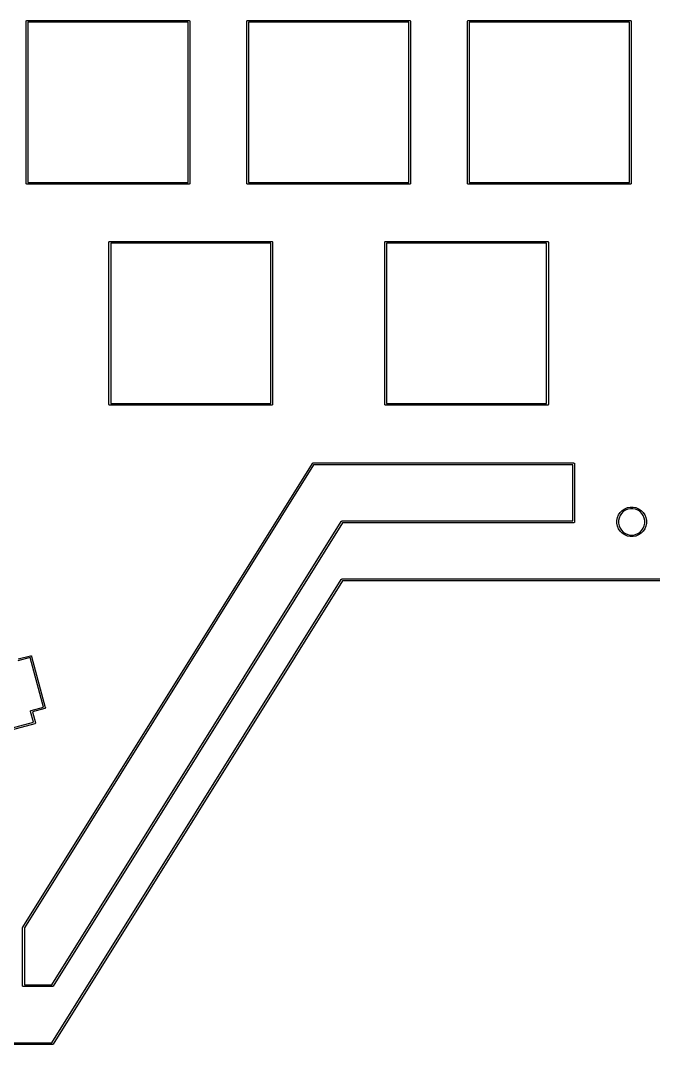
# Model space of a CAD drawing. Extents: x 22 to 393, y -205 to -25.
# Drawn here: x 247.2 to 301.9, y -205.1 to -116.8 of the extents above; entities that cross this region are included whole.
import ezdxf

# ---------------------------------------------------------------- set-up
doc = ezdxf.new("R2010")
doc.units = 0
doc.layers.add('BLACK', color=7, linetype='CONTINUOUS')

msp = doc.modelspace()

# ---------------------------------------------------------------- linework, layer by layer
at = {"layer": 'BLACK', "linetype": 'CONTINUOUS'}
for p, q in [((247.732, -116.84), (247.734, -116.825)), ((247.733, -116.844), (247.732, -116.84)), ((247.733, -130.806), (247.733, -116.844)), ((247.734, -116.825), (247.738, -116.811)), ((247.738, -116.811), (247.745, -116.797)), ((247.745, -116.797), (247.755, -116.786)), ((247.755, -116.786), (247.766, -116.776)), ((247.766, -116.776), (247.779, -116.769)), ((247.779, -116.769), (247.794, -116.765)), ((247.794, -116.765), (247.805, -116.764)), ((247.805, -116.764), (247.809, -116.763)), ((247.809, -116.763), (247.812, -116.764)), ((247.812, -116.764), (261.775, -116.764)), ((247.885, -116.916), (247.885, -130.734)), ((261.703, -116.916), (247.885, -116.916)), ((261.703, -130.734), (261.703, -116.916)), ((261.775, -116.764), (261.779, -116.763)), ((261.779, -116.763), (261.782, -116.764)), ((261.782, -116.764), (261.794, -116.765)), ((261.794, -116.765), (261.808, -116.769)), ((261.808, -116.769), (261.821, -116.776)), ((261.821, -116.776), (261.833, -116.786)), ((261.833, -116.786), (261.842, -116.797)), ((261.842, -116.797), (261.849, -116.811)), ((261.849, -116.811), (261.854, -116.825)), ((261.854, -116.825), (261.855, -116.84)), ((261.855, -116.84), (261.855, -116.844)), ((261.855, -116.844), (261.855, -130.806)), ((266.782, -116.84), (266.784, -116.825)), ((266.783, -116.844), (266.782, -116.84)), ((266.783, -130.806), (266.783, -116.844)), ((266.784, -116.825), (266.788, -116.811)), ((266.788, -116.811), (266.795, -116.797)), ((266.795, -116.797), (266.805, -116.786)), ((266.805, -116.786), (266.816, -116.776)), ((266.816, -116.776), (266.829, -116.769)), ((266.829, -116.769), (266.844, -116.765)), ((266.844, -116.765), (266.855, -116.764)), ((266.855, -116.764), (266.859, -116.763)), ((266.859, -116.763), (266.862, -116.764)), ((266.862, -116.764), (280.825, -116.764)), ((266.935, -116.916), (266.935, -130.734)), ((280.753, -116.916), (266.935, -116.916)), ((280.753, -130.734), (280.753, -116.916)), ((280.825, -116.764), (280.829, -116.763)), ((280.829, -116.763), (280.832, -116.764)), ((280.832, -116.764), (280.844, -116.765)), ((280.844, -116.765), (280.858, -116.769)), ((280.858, -116.769), (280.871, -116.776)), ((280.871, -116.776), (280.883, -116.786)), ((280.883, -116.786), (280.892, -116.797)), ((280.892, -116.797), (280.899, -116.811)), ((280.899, -116.811), (280.904, -116.825)), ((280.904, -116.825), (280.905, -116.84)), ((280.905, -116.84), (280.905, -116.844)), ((280.905, -116.844), (280.905, -130.806)), ((285.832, -116.84), (285.834, -116.825)), ((285.833, -116.844), (285.832, -116.84)), ((285.833, -130.806), (285.833, -116.844)), ((285.834, -116.825), (285.838, -116.811)), ((285.838, -116.811), (285.845, -116.797)), ((285.845, -116.797), (285.855, -116.786)), ((285.855, -116.786), (285.866, -116.776)), ((285.866, -116.776), (285.879, -116.769)), ((285.879, -116.769), (285.894, -116.765)), ((285.894, -116.765), (285.905, -116.764)), ((285.905, -116.764), (285.909, -116.763)), ((285.909, -116.763), (285.912, -116.764)), ((285.912, -116.764), (299.875, -116.764)), ((285.985, -116.916), (285.985, -130.734)), ((299.803, -116.916), (285.985, -116.916)), ((299.803, -130.734), (299.803, -116.916)), ((299.875, -116.764), (299.879, -116.763)), ((299.879, -116.763), (299.882, -116.764)), ((299.882, -116.764), (299.894, -116.765)), ((299.894, -116.765), (299.908, -116.769)), ((299.908, -116.769), (299.921, -116.776)), ((299.921, -116.776), (299.933, -116.786)), ((299.933, -116.786), (299.942, -116.797)), ((299.942, -116.797), (299.949, -116.811)), ((299.949, -116.811), (299.954, -116.825)), ((299.954, -116.825), (299.955, -116.84)), ((299.955, -116.84), (299.955, -116.844)), ((299.955, -116.844), (299.955, -130.806)), ((247.732, -130.81), (247.733, -130.806)), ((247.734, -130.825), (247.732, -130.81)), ((247.738, -130.839), (247.734, -130.825)), ((247.745, -130.853), (247.738, -130.839)), ((247.755, -130.864), (247.745, -130.853)), ((247.766, -130.874), (247.755, -130.864)), ((247.779, -130.881), (247.766, -130.874)), ((247.794, -130.885), (247.779, -130.881)), ((247.809, -130.887), (247.794, -130.885)), ((247.812, -130.886), (247.809, -130.887)), ((261.775, -130.886), (247.812, -130.886)), ((247.885, -130.734), (261.703, -130.734)), ((261.779, -130.887), (261.775, -130.886)), ((261.782, -130.886), (261.779, -130.887)), ((261.794, -130.885), (261.782, -130.886)), ((261.808, -130.881), (261.794, -130.885)), ((261.821, -130.874), (261.808, -130.881)), ((261.833, -130.864), (261.821, -130.874)), ((261.842, -130.853), (261.833, -130.864)), ((261.849, -130.839), (261.842, -130.853)), ((261.854, -130.825), (261.849, -130.839)), ((261.855, -130.81), (261.854, -130.825)), ((261.855, -130.806), (261.855, -130.81)), ((266.782, -130.81), (266.783, -130.806)), ((266.784, -130.825), (266.782, -130.81)), ((266.788, -130.839), (266.784, -130.825)), ((266.795, -130.853), (266.788, -130.839)), ((266.805, -130.864), (266.795, -130.853)), ((266.816, -130.874), (266.805, -130.864)), ((266.829, -130.881), (266.816, -130.874)), ((266.844, -130.885), (266.829, -130.881)), ((266.859, -130.887), (266.844, -130.885)), ((266.862, -130.886), (266.859, -130.887)), ((280.825, -130.886), (266.862, -130.886)), ((266.935, -130.734), (280.753, -130.734)), ((280.829, -130.887), (280.825, -130.886)), ((280.832, -130.886), (280.829, -130.887)), ((280.844, -130.885), (280.832, -130.886)), ((280.858, -130.881), (280.844, -130.885)), ((280.871, -130.874), (280.858, -130.881)), ((280.883, -130.864), (280.871, -130.874)), ((280.892, -130.853), (280.883, -130.864)), ((280.899, -130.839), (280.892, -130.853)), ((280.904, -130.825), (280.899, -130.839)), ((280.905, -130.81), (280.904, -130.825)), ((280.905, -130.806), (280.905, -130.81)), ((285.832, -130.81), (285.833, -130.806)), ((285.834, -130.825), (285.832, -130.81)), ((285.838, -130.839), (285.834, -130.825)), ((285.845, -130.853), (285.838, -130.839)), ((285.855, -130.864), (285.845, -130.853)), ((285.866, -130.874), (285.855, -130.864)), ((285.879, -130.881), (285.866, -130.874)), ((285.894, -130.885), (285.879, -130.881)), ((285.909, -130.887), (285.894, -130.885)), ((285.912, -130.886), (285.909, -130.887)), ((299.875, -130.886), (285.912, -130.886)), ((285.985, -130.734), (299.803, -130.734)), ((299.879, -130.887), (299.875, -130.886)), ((299.882, -130.886), (299.879, -130.887)), ((299.894, -130.885), (299.882, -130.886)), ((299.908, -130.881), (299.894, -130.885)), ((299.921, -130.874), (299.908, -130.881)), ((299.933, -130.864), (299.921, -130.874)), ((299.942, -130.853), (299.933, -130.864)), ((299.949, -130.839), (299.942, -130.853)), ((299.954, -130.825), (299.949, -130.839)), ((299.955, -130.81), (299.954, -130.825)), ((299.955, -130.806), (299.955, -130.81)), ((254.876, -135.89), (254.877, -135.875)), ((254.876, -135.894), (254.876, -135.89)), ((254.876, -149.856), (254.876, -135.894)), ((254.877, -135.875), (254.882, -135.861)), ((254.882, -135.861), (254.889, -135.847)), ((254.889, -135.847), (254.898, -135.836)), ((254.898, -135.836), (254.91, -135.826)), ((254.91, -135.826), (254.923, -135.819)), ((254.923, -135.819), (254.938, -135.815)), ((254.938, -135.815), (254.949, -135.814)), ((254.949, -135.814), (254.952, -135.813)), ((254.952, -135.813), (254.956, -135.814)), ((254.956, -135.814), (268.919, -135.814)), ((255.029, -135.966), (255.029, -149.784)), ((268.846, -135.966), (255.029, -135.966)), ((268.846, -149.784), (268.846, -135.966)), ((268.919, -135.814), (268.923, -135.813)), ((268.923, -135.813), (268.926, -135.814)), ((268.926, -135.814), (268.937, -135.815)), ((268.937, -135.815), (268.952, -135.819)), ((268.952, -135.819), (268.965, -135.826)), ((268.965, -135.826), (268.977, -135.836)), ((268.977, -135.836), (268.986, -135.847)), ((268.986, -135.847), (268.993, -135.861)), ((268.993, -135.861), (268.998, -135.875)), ((268.998, -135.875), (268.999, -135.89)), ((268.999, -135.89), (268.999, -135.894)), ((268.999, -135.894), (268.999, -149.856)), ((278.688, -135.89), (278.69, -135.875)), ((278.689, -135.894), (278.688, -135.89)), ((278.689, -149.856), (278.689, -135.894)), ((278.69, -135.875), (278.694, -135.861)), ((278.694, -135.861), (278.701, -135.847)), ((278.701, -135.847), (278.711, -135.836)), ((278.711, -135.836), (278.722, -135.826)), ((278.722, -135.826), (278.736, -135.819)), ((278.736, -135.819), (278.75, -135.815)), ((278.75, -135.815), (278.761, -135.814)), ((278.761, -135.814), (278.765, -135.813)), ((278.765, -135.813), (278.769, -135.814)), ((278.769, -135.814), (292.731, -135.814)), ((278.841, -135.966), (278.841, -149.784)), ((292.659, -135.966), (278.841, -135.966)), ((292.659, -149.784), (292.659, -135.966)), ((292.731, -135.814), (292.735, -135.813)), ((292.735, -135.813), (292.739, -135.814)), ((292.739, -135.814), (292.75, -135.815)), ((292.75, -135.815), (292.764, -135.819)), ((292.764, -135.819), (292.778, -135.826)), ((292.778, -135.826), (292.789, -135.836)), ((292.789, -135.836), (292.799, -135.847)), ((292.799, -135.847), (292.806, -135.861)), ((292.806, -135.861), (292.81, -135.875)), ((292.81, -135.875), (292.812, -135.89)), ((292.812, -135.89), (292.811, -135.894)), ((292.811, -135.894), (292.811, -149.856)), ((254.876, -149.86), (254.876, -149.856)), ((254.877, -149.875), (254.876, -149.86)), ((254.882, -149.889), (254.877, -149.875)), ((254.889, -149.903), (254.882, -149.889)), ((254.898, -149.914), (254.889, -149.903)), ((254.91, -149.924), (254.898, -149.914)), ((254.923, -149.931), (254.91, -149.924)), ((254.938, -149.935), (254.923, -149.931)), ((254.952, -149.937), (254.938, -149.935)), ((254.956, -149.936), (254.952, -149.937)), ((268.919, -149.936), (254.956, -149.936)), ((255.029, -149.784), (268.846, -149.784)), ((268.923, -149.937), (268.919, -149.936)), ((268.926, -149.936), (268.923, -149.937)), ((268.937, -149.935), (268.926, -149.936)), ((268.952, -149.931), (268.937, -149.935)), ((268.965, -149.924), (268.952, -149.931)), ((268.977, -149.914), (268.965, -149.924)), ((268.986, -149.903), (268.977, -149.914)), ((268.993, -149.889), (268.986, -149.903)), ((268.998, -149.875), (268.993, -149.889)), ((268.999, -149.86), (268.998, -149.875)), ((268.999, -149.856), (268.999, -149.86)), ((278.688, -149.86), (278.689, -149.856)), ((278.69, -149.875), (278.688, -149.86)), ((278.694, -149.889), (278.69, -149.875)), ((278.701, -149.903), (278.694, -149.889)), ((278.711, -149.914), (278.701, -149.903)), ((278.722, -149.924), (278.711, -149.914)), ((278.736, -149.931), (278.722, -149.924)), ((278.75, -149.935), (278.736, -149.931)), ((278.765, -149.937), (278.75, -149.935)), ((278.769, -149.936), (278.765, -149.937)), ((292.731, -149.936), (278.769, -149.936)), ((278.841, -149.784), (292.659, -149.784)), ((292.735, -149.937), (292.731, -149.936)), ((292.739, -149.936), (292.735, -149.937)), ((292.75, -149.935), (292.739, -149.936)), ((292.764, -149.931), (292.75, -149.935)), ((292.778, -149.924), (292.764, -149.931)), ((292.789, -149.914), (292.778, -149.924)), ((292.799, -149.903), (292.789, -149.914)), ((292.806, -149.889), (292.799, -149.903)), ((292.81, -149.875), (292.806, -149.889)), ((292.812, -149.86), (292.81, -149.875)), ((292.811, -149.856), (292.812, -149.86)), ((247.439, -194.956), (272.435, -154.962)), ((272.542, -155.075), (247.575, -195.022)), ((272.435, -154.962), (272.437, -154.958)), ((272.437, -154.958), (272.441, -154.953)), ((272.441, -154.953), (272.445, -154.948)), ((272.445, -154.948), (272.446, -154.948)), ((272.446, -154.948), (272.447, -154.947)), ((272.447, -154.947), (272.452, -154.943)), ((272.452, -154.943), (272.456, -154.939)), ((272.456, -154.939), (272.457, -154.938)), ((272.457, -154.938), (272.458, -154.937)), ((272.458, -154.937), (272.464, -154.934)), ((272.464, -154.934), (272.469, -154.931)), ((272.469, -154.931), (272.47, -154.931)), ((272.47, -154.931), (272.471, -154.93)), ((272.471, -154.93), (272.477, -154.929)), ((272.477, -154.929), (272.483, -154.927)), ((272.483, -154.927), (272.484, -154.926)), ((272.484, -154.926), (272.485, -154.926)), ((272.485, -154.926), (272.492, -154.925)), ((272.492, -154.925), (272.498, -154.925)), ((272.498, -154.925), (272.503, -154.925)), ((272.503, -154.925), (294.996, -154.925)), ((294.925, -155.075), (272.542, -155.075)), ((294.925, -159.925), (294.925, -155.075)), ((294.996, -154.925), (295, -154.925)), ((295, -154.925), (295.015, -154.926)), ((295.015, -154.926), (295.029, -154.93)), ((295.029, -154.93), (295.042, -154.937)), ((295.042, -154.937), (295.053, -154.947)), ((295.053, -154.947), (295.063, -154.958)), ((295.063, -154.958), (295.07, -154.971)), ((295.07, -154.971), (295.074, -154.985)), ((295.074, -154.985), (295.075, -155)), ((295.075, -155), (295.075, -155.004)), ((295.075, -155.004), (295.075, -159.996)), ((299.188, -159.011), (299.397, -158.871)), ((299.397, -158.871), (299.628, -158.775)), ((299.669, -158.909), (299.463, -158.995)), ((299.628, -158.775), (299.875, -158.726)), ((299.888, -158.865), (299.669, -158.909)), ((299.875, -158.726), (300.125, -158.726)), ((300.112, -158.865), (299.888, -158.865)), ((300.331, -158.909), (300.112, -158.865)), ((300.125, -158.726), (300.372, -158.775)), ((300.537, -158.995), (300.331, -158.909)), ((300.372, -158.775), (300.603, -158.871)), ((300.603, -158.871), (300.812, -159.011)), ((298.726, -159.875), (298.775, -159.628)), ((298.775, -159.628), (298.871, -159.397)), ((298.909, -159.669), (298.865, -159.888)), ((298.871, -159.397), (299.011, -159.188)), ((298.995, -159.463), (298.909, -159.669)), ((299.119, -159.277), (298.995, -159.463)), ((299.011, -159.188), (299.188, -159.011)), ((299.277, -159.119), (299.119, -159.277)), ((299.463, -158.995), (299.277, -159.119)), ((300.723, -159.119), (300.537, -158.995)), ((300.881, -159.277), (300.723, -159.119)), ((300.812, -159.011), (300.989, -159.188)), ((301.005, -159.463), (300.881, -159.277)), ((300.989, -159.188), (301.129, -159.397)), ((301.091, -159.669), (301.005, -159.463)), ((301.135, -159.888), (301.091, -159.669)), ((301.129, -159.397), (301.225, -159.628)), ((301.225, -159.628), (301.274, -159.875)), ((249.958, -199.925), (274.935, -159.962)), ((275.042, -160.075), (250.065, -200.038)), ((274.935, -159.962), (274.937, -159.958)), ((274.937, -159.958), (274.941, -159.953)), ((274.941, -159.953), (274.945, -159.948)), ((274.945, -159.948), (274.946, -159.948)), ((274.946, -159.948), (274.947, -159.947)), ((274.947, -159.947), (274.952, -159.943)), ((274.952, -159.943), (274.956, -159.939)), ((274.956, -159.939), (274.957, -159.938)), ((274.957, -159.938), (274.958, -159.937)), ((274.958, -159.937), (274.964, -159.934)), ((274.964, -159.934), (274.969, -159.931)), ((274.969, -159.931), (274.97, -159.931)), ((274.97, -159.931), (274.971, -159.93)), ((274.971, -159.93), (274.977, -159.929)), ((274.977, -159.929), (274.983, -159.927)), ((274.983, -159.927), (274.984, -159.926)), ((274.984, -159.926), (274.985, -159.926)), ((274.985, -159.926), (274.992, -159.925)), ((274.992, -159.925), (274.998, -159.925)), ((274.998, -159.925), (275.003, -159.925)), ((275.003, -159.925), (294.925, -159.925)), ((294.996, -160.075), (275.042, -160.075)), ((295, -160.075), (294.996, -160.075)), ((295.004, -160.075), (295, -160.075)), ((295.015, -160.074), (295.004, -160.075)), ((295.029, -160.07), (295.015, -160.074)), ((295.042, -160.063), (295.029, -160.07)), ((295.053, -160.053), (295.042, -160.063)), ((295.063, -160.042), (295.053, -160.053)), ((295.07, -160.029), (295.063, -160.042)), ((295.074, -160.015), (295.07, -160.029)), ((295.075, -160), (295.074, -160.015)), ((295.075, -159.996), (295.075, -160)), ((298.726, -160.125), (298.726, -159.875)), ((298.775, -160.372), (298.726, -160.125)), ((298.871, -160.603), (298.775, -160.372)), ((298.865, -159.888), (298.865, -160.112)), ((298.865, -160.112), (298.909, -160.331)), ((299.011, -160.812), (298.871, -160.603)), ((298.909, -160.331), (298.995, -160.537)), ((298.995, -160.537), (299.119, -160.723)), ((299.119, -160.723), (299.277, -160.881)), ((300.723, -160.881), (300.881, -160.723)), ((300.881, -160.723), (301.005, -160.537)), ((301.129, -160.603), (300.989, -160.812)), ((301.005, -160.537), (301.091, -160.331)), ((301.091, -160.331), (301.135, -160.112)), ((301.225, -160.372), (301.129, -160.603)), ((301.135, -160.112), (301.135, -159.888)), ((301.274, -160.125), (301.225, -160.372)), ((301.274, -159.875), (301.274, -160.125)), ((299.188, -160.989), (299.011, -160.812)), ((299.397, -161.129), (299.188, -160.989)), ((299.277, -160.881), (299.463, -161.005)), ((299.628, -161.225), (299.397, -161.129)), ((299.463, -161.005), (299.669, -161.091)), ((299.875, -161.274), (299.628, -161.225)), ((299.669, -161.091), (299.888, -161.135)), ((300.125, -161.274), (299.875, -161.274)), ((299.888, -161.135), (300.112, -161.135)), ((300.112, -161.135), (300.331, -161.091)), ((300.372, -161.225), (300.125, -161.274)), ((300.331, -161.091), (300.537, -161.005)), ((300.603, -161.129), (300.372, -161.225)), ((300.537, -161.005), (300.723, -160.881)), ((300.812, -160.989), (300.603, -161.129)), ((300.989, -160.812), (300.812, -160.989)), ((249.958, -204.925), (274.935, -164.962)), ((275.042, -165.075), (250.065, -205.038)), ((274.935, -164.962), (274.937, -164.958)), ((274.937, -164.958), (274.941, -164.953)), ((274.941, -164.953), (274.945, -164.948)), ((274.945, -164.948), (274.946, -164.948)), ((274.946, -164.948), (274.947, -164.947)), ((274.947, -164.947), (274.952, -164.943)), ((274.952, -164.943), (274.956, -164.939)), ((274.956, -164.939), (274.957, -164.938)), ((274.957, -164.938), (274.958, -164.937)), ((274.958, -164.937), (274.964, -164.934)), ((274.964, -164.934), (274.969, -164.931)), ((274.969, -164.931), (274.97, -164.931)), ((274.97, -164.931), (274.971, -164.93)), ((274.971, -164.93), (274.977, -164.929)), ((274.977, -164.929), (274.983, -164.927)), ((274.983, -164.927), (274.984, -164.926)), ((274.984, -164.926), (274.985, -164.926)), ((274.985, -164.926), (274.992, -164.925)), ((274.992, -164.925), (274.998, -164.925)), ((274.998, -164.925), (275.003, -164.925)), ((275.003, -164.925), (387.497, -164.925)), ((387.504, -165.075), (275.042, -165.075)), ((248.077, -171.711), (247.025, -171.993)), ((247.056, -171.827), (248.107, -171.545)), ((249.221, -175.98), (248.077, -171.711)), ((248.107, -171.545), (248.111, -171.544)), ((248.111, -171.544), (248.123, -171.542)), ((248.123, -171.542), (248.126, -171.541)), ((248.126, -171.541), (248.126, -171.541)), ((248.126, -171.541), (248.141, -171.542)), ((248.141, -171.542), (248.155, -171.545)), ((248.155, -171.545), (248.169, -171.551)), ((248.169, -171.551), (248.181, -171.56)), ((248.181, -171.56), (248.191, -171.571)), ((248.191, -171.571), (248.199, -171.584)), ((248.199, -171.584), (248.203, -171.594)), ((248.203, -171.594), (248.203, -171.594)), ((248.203, -171.594), (248.205, -171.598)), ((248.205, -171.598), (248.205, -171.602)), ((248.205, -171.602), (249.387, -176.011)), ((248.109, -176.341), (248.11, -176.326)), ((248.111, -176.356), (248.109, -176.341)), ((248.11, -176.326), (248.113, -176.312)), ((248.113, -176.36), (248.111, -176.356)), ((248.113, -176.312), (248.119, -176.298)), ((248.362, -177.288), (248.113, -176.36)), ((248.119, -176.298), (248.128, -176.286)), ((248.128, -176.286), (248.139, -176.276)), ((248.139, -176.276), (248.152, -176.268)), ((248.152, -176.268), (248.162, -176.264)), ((248.162, -176.264), (248.166, -176.262)), ((248.166, -176.262), (248.169, -176.262)), ((248.169, -176.262), (249.221, -175.98)), ((249.33, -176.109), (248.279, -176.39)), ((248.279, -176.39), (248.528, -177.319)), ((249.334, -176.108), (249.33, -176.109)), ((249.337, -176.107), (249.334, -176.108)), ((249.348, -176.103), (249.337, -176.107)), ((249.337, -176.107), (249.337, -176.107)), ((249.361, -176.095), (249.348, -176.103)), ((249.372, -176.084), (249.361, -176.095)), ((249.38, -176.072), (249.372, -176.084)), ((249.387, -176.059), (249.38, -176.072)), ((249.387, -176.011), (249.388, -176.014)), ((249.39, -176.044), (249.387, -176.059)), ((249.388, -176.014), (249.39, -176.029)), ((249.39, -176.029), (249.39, -176.044)), ((242.551, -178.845), (248.362, -177.288)), ((248.471, -177.417), (242.66, -178.974)), ((248.475, -177.416), (248.471, -177.417)), ((248.478, -177.415), (248.475, -177.416)), ((248.489, -177.411), (248.478, -177.415)), ((248.478, -177.415), (248.478, -177.415)), ((248.502, -177.403), (248.489, -177.411)), ((248.513, -177.393), (248.502, -177.403)), ((248.515, -177.39), (248.513, -177.393)), ((248.521, -177.381), (248.515, -177.39)), ((248.527, -177.367), (248.521, -177.381)), ((248.531, -177.352), (248.527, -177.367)), ((248.528, -177.319), (248.529, -177.322)), ((248.529, -177.322), (248.53, -177.326)), ((248.53, -177.326), (248.53, -177.326)), ((248.53, -177.326), (248.531, -177.337)), ((248.531, -177.337), (248.531, -177.352)), ((247.425, -194.994), (247.426, -194.988)), ((247.425, -194.996), (247.425, -194.994)), ((247.425, -194.997), (247.425, -194.996)), ((247.425, -195.002), (247.425, -194.997)), ((247.425, -195.005), (247.425, -195.002)), ((247.425, -199.996), (247.425, -195.005)), ((247.426, -194.985), (247.428, -194.979)), ((247.426, -194.986), (247.426, -194.985)), ((247.426, -194.988), (247.426, -194.986)), ((247.428, -194.979), (247.43, -194.973)), ((247.43, -194.971), (247.433, -194.966)), ((247.43, -194.972), (247.43, -194.971)), ((247.43, -194.973), (247.43, -194.972)), ((247.433, -194.966), (247.434, -194.963)), ((247.434, -194.963), (247.435, -194.962)), ((247.435, -194.962), (247.437, -194.958)), ((247.437, -194.958), (247.439, -194.956)), ((247.575, -195.022), (247.575, -199.925)), ((247.425, -200), (247.425, -199.996)), ((247.426, -200.015), (247.425, -200)), ((247.43, -200.029), (247.426, -200.015)), ((247.437, -200.042), (247.43, -200.029)), ((247.447, -200.053), (247.437, -200.042)), ((247.458, -200.063), (247.447, -200.053)), ((247.471, -200.07), (247.458, -200.063)), ((247.485, -200.074), (247.471, -200.07)), ((247.496, -200.075), (247.485, -200.074)), ((247.5, -200.075), (247.496, -200.075)), ((247.504, -200.075), (247.5, -200.075)), ((249.997, -200.075), (247.504, -200.075)), ((247.575, -199.925), (249.958, -199.925)), ((250.002, -200.075), (249.997, -200.075)), ((250.008, -200.075), (250.002, -200.075)), ((250.015, -200.074), (250.008, -200.075)), ((250.016, -200.074), (250.015, -200.074)), ((250.017, -200.073), (250.016, -200.074)), ((250.023, -200.071), (250.017, -200.073)), ((250.029, -200.07), (250.023, -200.071)), ((250.03, -200.069), (250.029, -200.07)), ((250.031, -200.069), (250.03, -200.069)), ((250.036, -200.066), (250.031, -200.069)), ((250.042, -200.063), (250.036, -200.066)), ((250.043, -200.062), (250.042, -200.063)), ((250.044, -200.061), (250.043, -200.062)), ((250.048, -200.057), (250.044, -200.061)), ((250.053, -200.053), (250.048, -200.057)), ((250.054, -200.052), (250.053, -200.053)), ((250.055, -200.052), (250.054, -200.052)), ((250.059, -200.047), (250.055, -200.052)), ((250.063, -200.042), (250.059, -200.047)), ((250.065, -200.038), (250.063, -200.042)), ((249.997, -205.075), (155.003, -205.075)), ((155.042, -204.925), (249.958, -204.925)), ((250.002, -205.075), (249.997, -205.075)), ((250.008, -205.075), (250.002, -205.075)), ((250.015, -205.074), (250.008, -205.075)), ((250.016, -205.074), (250.015, -205.074)), ((250.017, -205.073), (250.016, -205.074)), ((250.023, -205.071), (250.017, -205.073)), ((250.029, -205.07), (250.023, -205.071)), ((250.03, -205.069), (250.029, -205.07)), ((250.031, -205.069), (250.03, -205.069)), ((250.036, -205.066), (250.031, -205.069)), ((250.042, -205.063), (250.036, -205.066)), ((250.043, -205.062), (250.042, -205.063)), ((250.044, -205.061), (250.043, -205.062)), ((250.048, -205.057), (250.044, -205.061)), ((250.053, -205.053), (250.048, -205.057)), ((250.054, -205.052), (250.053, -205.053)), ((250.055, -205.052), (250.054, -205.052)), ((250.059, -205.047), (250.055, -205.052)), ((250.063, -205.042), (250.059, -205.047)), ((250.065, -205.038), (250.063, -205.042))]:
    msp.add_line(p, q, dxfattribs=at)

doc.saveas('drawing.dxf')
